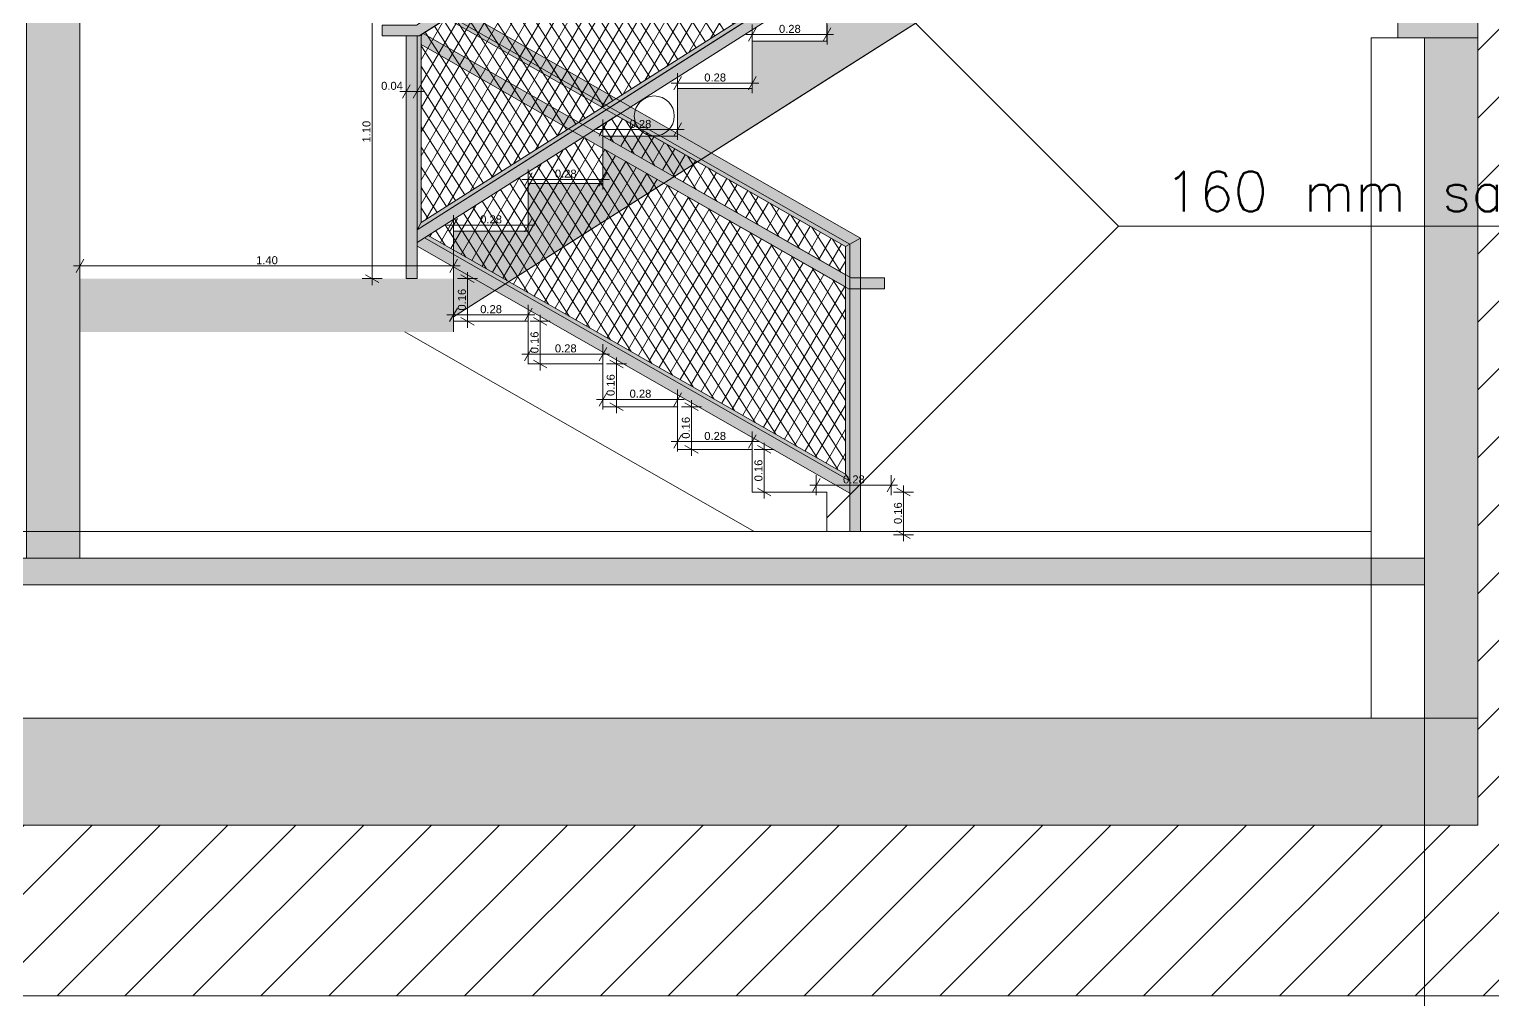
# Model space of a CAD drawing. Header units: millimetres. Extents: x 475616349 to 476941521, y 4620115302 to 4621446928.
# Drawn here: x 476694278 to 476699763, y 4620565566 to 4620569203 of the extents above; entities that cross this region are included whole.
import ezdxf

# ---------------------------------------------------------------- set-up
doc = ezdxf.new("R2010")
doc.units = ezdxf.units.MM
doc.header["$MEASUREMENT"] = 0
for name, color, linetype, lineweight in [('0_0 Architecture_Pen_No__7', 7, 'Continuous', 0), ('0_0 Architecture_Pen_No__8', 8, 'Continuous', 0), ('0_Pen_No__42_Pen_No__250_Pen_No__4', 7, 'Continuous', 0), ('2D Drafting - General_Pen_No__250_Pen_No__7', 7, 'Continuous', 0), ('2D Drafting - General_Pen_No__250_Pen_No__7_Pen_No__154', 154, 'Continuous', 0), ('2D Drafting - General_Pen_No__250_Pen_No__7_Pen_No__250', 7, 'Continuous', 0), ('2D Drafting - General_Pen_No__250_Pen_No__7_Pen_No__7', 7, 'Continuous', 0), ('Annotation - Text_Pen_No__7_Pen_No__7_Pen_No__5', 5, 'Continuous', 0), ('gegmebi_Pen_No__7_Pen_No__250', 7, 'Continuous', 0), ('gegmebi_Pen_No__7_Pen_No__7_Pen_No__5', 5, 'Continuous', 0), ('kar-panjara_Pen_No__7_Pen_No__250', 7, 'Continuous', 0), ('New_2D Drafting - General_Pen_No__1', 1, 'Continuous', 0), ('New_2D Drafting - General_Pen_No__250_Pen_No__250', 7, 'Continuous', 0), ('New_2D Drafting - General_Pen_No__4', 7, 'Continuous', 0), ('New_2D Drafting - General_Pen_No__7_Pen_No__250', 7, 'Continuous', 0), ('New_2D Drafting - General_Pen_No__7_Pen_No__7', 7, 'Continuous', 0), ('New_Doors_Pen_No__7_Pen_No__7_Pen_No__250', 7, 'Continuous', 0), ('New_reg_nak_Pen_No__250', 7, 'Continuous', 0), ('reg_nak_Pen_No__250', 7, 'Continuous', 0), ('zoma_Pen_No__142', 142, 'Continuous', 0), ('zoma_Pen_No__5_Pen_No__5_Pen_No__142', 142, 'Continuous', 0)]:
    doc.layers.add(name, color=color, linetype=linetype, lineweight=lineweight)
doc.layers.add('zoma', color=7, linetype='Continuous')
doc.styles.add('GENERATED_STYLE_2', font='arial.ttf')
doc.dimstyles.new('GENERATED_STYLE__1', dxfattribs={"dimtxt": 200, "dimasz": 64.421331, "dimexe": 0.18, "dimexo": 3, "dimgap": 0.09, "dimtad": 1, "dimtih": 1, "dimtoh": 1, "dimlfac": 0.001, "dimzin": 0, "dimdsep": 46, "dimtxsty": 'GENERATED_STYLE_2', "dimblk": 'ARROWHEAD_2', "dimblk1": 'ARROWHEAD_2', "dimblk2": 'ARROWHEAD_2', "dimcen": 0.09, "dimclrd": 142, "dimclre": 142, "dimclrt": 142, "dimadec": 0, "dimazin": 0, "dimtfac": 1, "dimtdec": 4, "dimtmove": 0, "dimatfit": 3, "dimfxl": 1, "dimtolj": 1, "dimtzin": 0, "dimarcsym": 0})
doc.dimstyles.new('GENERATED_STYLE__6', dxfattribs={"dimtxt": 30.000001, "dimasz": 38, "dimexe": 0.18, "dimexo": 3, "dimgap": 0.09, "dimtad": 1, "dimlfac": 0.001, "dimzin": 0, "dimdsep": 46, "dimtxsty": 'GENERATED_STYLE_2', "dimblk": 'ARROWHEAD_2', "dimblk1": 'ARROWHEAD_2', "dimblk2": 'ARROWHEAD_2', "dimcen": 0.09, "dimclrd": 142, "dimclre": 142, "dimclrt": 142, "dimadec": 0, "dimazin": 0, "dimtfac": 1, "dimtdec": 4, "dimtmove": 0, "dimatfit": 3, "dimfxl": 1, "dimtolj": 1, "dimtzin": 0, "dimarcsym": 0})
doc.dimstyles.new('GENERATED_STYLE__7', dxfattribs={"dimtxt": 30.000001, "dimasz": 38, "dimexe": 0.18, "dimexo": 3, "dimgap": 0.09, "dimtad": 1, "dimtih": 1, "dimtoh": 1, "dimlfac": 0.001, "dimzin": 0, "dimdsep": 46, "dimtxsty": 'GENERATED_STYLE_2', "dimblk": 'ARROWHEAD_2', "dimblk1": 'ARROWHEAD_2', "dimblk2": 'ARROWHEAD_2', "dimcen": 0.09, "dimclrd": 142, "dimclre": 142, "dimclrt": 142, "dimadec": 0, "dimazin": 0, "dimtfac": 1, "dimtdec": 4, "dimtmove": 0, "dimatfit": 3, "dimfxl": 1, "dimtolj": 1, "dimtzin": 0, "dimarcsym": 0})
pattern_1 = [(60, (476577134.07, 4620325125.74), (-38.971143, 22.5), []), (122.833095, (476577134.07, 4620325125.74), (36.8060797, 18.75), [])]

# ---------------------------------------------------------------- blocks, each defined once
blk = doc.blocks.new('*D276', base_point=(476577134.1, 4620325125.7))
at = {"layer": 'zoma_Pen_No__142', "color": 142, "linetype": 'Continuous', "lineweight": 0, "transparency": 16777216}
for p, q in [((476697580.3, 4620567454), (476697530.3, 4620567482.9)), ((476697555.3, 4620567468.4), (476697555.3, 4620567492.9)), ((476697592.8, 4620567468.4), (476697517.8, 4620567468.4)), ((476697555.3, 4620567308.4), (476697555.3, 4620567468.4)), ((476697530.3, 4620567322.9), (476697580.3, 4620567294)), ((476697592.8, 4620567308.4), (476697517.8, 4620567308.4)), ((476697555.3, 4620567284), (476697555.3, 4620567308.4))]:
    blk.add_line(p, q, dxfattribs=at)
at = {"layer": 'zoma_Pen_No__142', "color": 142, "lineweight": 0, "transparency": 16777216, "insert": (476697549.3, 4620567348.5), "char_height": 30, "attachment_point": 7, "rotation": 90, "style": 'GENERATED_STYLE_2'}
blk.add_mtext('\\A1;{\\pql;\\fArial CYR|b0|i0|c204|p34;0.16}', dxfattribs=at)
blk = doc.blocks.new('ARROWHEAD_2')
at = {"color": 0, "linetype": 'Continuous', "lineweight": 0}
for p, q in [((0, 0), (-1, 0)), ((-0.378, -0.655), (0.378, 0.655))]:
    blk.add_line(p, q, dxfattribs=at)
blk = doc.blocks.new('*D277', base_point=(476577134.1, 4620325125.7))
at = {"layer": 'zoma_Pen_No__142', "color": 142, "linetype": 'Continuous', "lineweight": 0, "transparency": 16777216}
for p, q in [((476697057.4, 4620567614), (476697007.4, 4620567642.9)), ((476697032.4, 4620567628.4), (476697032.4, 4620567652.9)), ((476697069.9, 4620567628.4), (476696994.9, 4620567628.4)), ((476697032.4, 4620567468.4), (476697032.4, 4620567628.4)), ((476697007.4, 4620567482.9), (476697057.4, 4620567454)), ((476697069.9, 4620567468.4), (476696994.9, 4620567468.4)), ((476697032.4, 4620567444), (476697032.4, 4620567468.4))]:
    blk.add_line(p, q, dxfattribs=at)
at = {"layer": 'zoma_Pen_No__142', "color": 142, "lineweight": 0, "transparency": 16777216, "insert": (476697026.4, 4620567508.5), "char_height": 30, "attachment_point": 7, "rotation": 90, "style": 'GENERATED_STYLE_2'}
blk.add_mtext('\\A1;{\\pql;\\fArial CYR|b0|i0|c204|p34;0.16}', dxfattribs=at)
blk = doc.blocks.new('*D278', base_point=(476577134.1, 4620325125.7))
at = {"layer": 'zoma_Pen_No__142', "color": 142, "linetype": 'Continuous', "lineweight": 0, "transparency": 16777216}
for p, q in [((476696785.1, 4620567774), (476696735.1, 4620567802.9)), ((476696760.1, 4620567788.4), (476696760.1, 4620567812.9)), ((476696797.6, 4620567788.4), (476696722.6, 4620567788.4)), ((476696760.1, 4620567628.4), (476696760.1, 4620567788.4)), ((476696735.1, 4620567642.9), (476696785.1, 4620567614)), ((476696797.6, 4620567628.4), (476696722.6, 4620567628.4)), ((476696760.1, 4620567604), (476696760.1, 4620567628.4))]:
    blk.add_line(p, q, dxfattribs=at)
at = {"layer": 'zoma_Pen_No__142', "color": 142, "lineweight": 0, "transparency": 16777216, "insert": (476696754.1, 4620567668.5), "char_height": 30, "attachment_point": 7, "rotation": 90, "style": 'GENERATED_STYLE_2'}
blk.add_mtext('\\A1;{\\pql;\\fArial CYR|b0|i0|c204|p34;0.16}', dxfattribs=at)
blk = doc.blocks.new('*D279', base_point=(476577134.1, 4620325125.7))
at = {"layer": 'zoma_Pen_No__142', "color": 142, "linetype": 'Continuous', "lineweight": 0, "transparency": 16777216}
for p, q in [((476696478.5, 4620567948.4), (476696478.5, 4620567972.9)), ((476696516, 4620567948.4), (476696441, 4620567948.4)), ((476696503.5, 4620567934), (476696453.5, 4620567962.9)), ((476696478.5, 4620567788.4), (476696478.5, 4620567948.4)), ((476696453.5, 4620567802.9), (476696503.5, 4620567774)), ((476696516, 4620567788.4), (476696441, 4620567788.4)), ((476696478.5, 4620567764), (476696478.5, 4620567788.4))]:
    blk.add_line(p, q, dxfattribs=at)
at = {"layer": 'zoma_Pen_No__142', "color": 142, "lineweight": 0, "transparency": 16777216, "insert": (476696472.5, 4620567828.5), "char_height": 30, "attachment_point": 7, "rotation": 90, "style": 'GENERATED_STYLE_2'}
blk.add_mtext('\\A1;{\\pql;\\fArial CYR|b0|i0|c204|p34;0.16}', dxfattribs=at)
blk = doc.blocks.new('*D280', base_point=(476577134.1, 4620325125.7))
at = {"layer": 'zoma_Pen_No__142', "color": 142, "linetype": 'Continuous', "lineweight": 0, "transparency": 16777216}
for p, q in [((476696193, 4620568108.4), (476696193, 4620568132.9)), ((476696230.5, 4620568108.4), (476696155.5, 4620568108.4)), ((476696218, 4620568094), (476696168, 4620568122.9)), ((476696193, 4620567948.4), (476696193, 4620568108.4)), ((476696230.5, 4620567948.4), (476696155.5, 4620567948.4)), ((476696168, 4620567962.9), (476696218, 4620567934)), ((476696193, 4620567924), (476696193, 4620567948.4))]:
    blk.add_line(p, q, dxfattribs=at)
at = {"layer": 'zoma_Pen_No__142', "color": 142, "lineweight": 0, "transparency": 16777216, "insert": (476696187, 4620567988.5), "char_height": 30, "attachment_point": 7, "rotation": 90, "style": 'GENERATED_STYLE_2'}
blk.add_mtext('\\A1;{\\pql;\\fArial CYR|b0|i0|c204|p34;0.16}', dxfattribs=at)
blk = doc.blocks.new('*D281', base_point=(476577134.1, 4620325125.7))
at = {"layer": 'zoma_Pen_No__142', "color": 142, "linetype": 'Continuous', "lineweight": 0, "transparency": 16777216}
for p, q in [((476695958.2, 4620568268.4), (476695883.2, 4620568268.4)), ((476695945.7, 4620568254), (476695895.7, 4620568282.9)), ((476695920.7, 4620568268.4), (476695920.7, 4620568292.9)), ((476695920.7, 4620568108.4), (476695920.7, 4620568268.4)), ((476695958.2, 4620568108.4), (476695883.2, 4620568108.4)), ((476695895.7, 4620568122.9), (476695945.7, 4620568094)), ((476695920.7, 4620568084), (476695920.7, 4620568108.4))]:
    blk.add_line(p, q, dxfattribs=at)
at = {"layer": 'zoma_Pen_No__142', "color": 142, "lineweight": 0, "transparency": 16777216, "insert": (476695914.7, 4620568148.5), "char_height": 30, "attachment_point": 7, "rotation": 90, "style": 'GENERATED_STYLE_2'}
blk.add_mtext('\\A1;{\\pql;\\fArial CYR|b0|i0|c204|p34;0.16}', dxfattribs=at)
blk = doc.blocks.new('*D282', base_point=(476577134.1, 4620325125.7))
at = {"layer": 'zoma_Pen_No__142', "color": 142, "linetype": 'Continuous', "lineweight": 0, "transparency": 16777216}
for p, q in [((476696148, 4620567948), (476696148, 4620568023)), ((476696428, 4620567948), (476696428, 4620568023)), ((476696123.5, 4620567985.5), (476696148, 4620567985.5)), ((476696162.4, 4620568010.5), (476696133.5, 4620567960.5)), ((476696148, 4620567985.5), (476696428, 4620567985.5)), ((476696413.5, 4620567960.5), (476696442.4, 4620568010.5)), ((476696428, 4620567985.5), (476696452.4, 4620567985.5))]:
    blk.add_line(p, q, dxfattribs=at)
at = {"layer": 'zoma_Pen_No__142', "color": 142, "lineweight": 0, "transparency": 16777216, "insert": (476696248, 4620567991.5), "char_height": 30, "attachment_point": 7, "style": 'GENERATED_STYLE_2'}
blk.add_mtext('\\A1;{\\pql;\\fArial CYR|b0|i0|c204|p34;0.28}', dxfattribs=at)
blk = doc.blocks.new('*D283', base_point=(476577134.1, 4620325125.7))
at = {"layer": 'zoma_Pen_No__142', "color": 142, "linetype": 'Continuous', "lineweight": 0, "transparency": 16777216}
for p, q in [((476695843.5, 4620568132.4), (476695868, 4620568132.4)), ((476695882.4, 4620568157.4), (476695853.5, 4620568107.4)), ((476695868, 4620568094.9), (476695868, 4620568169.9)), ((476695868, 4620568132.4), (476696148, 4620568132.4)), ((476696133.5, 4620568107.4), (476696162.4, 4620568157.4)), ((476696148, 4620568094.9), (476696148, 4620568169.9)), ((476696148, 4620568132.4), (476696172.4, 4620568132.4))]:
    blk.add_line(p, q, dxfattribs=at)
at = {"layer": 'zoma_Pen_No__142', "color": 142, "lineweight": 0, "transparency": 16777216, "insert": (476695968, 4620568138.4), "char_height": 30, "attachment_point": 7, "style": 'GENERATED_STYLE_2'}
blk.add_mtext('\\A1;{\\pql;\\fArial CYR|b0|i0|c204|p34;0.28}', dxfattribs=at)
blk = doc.blocks.new('*D284', base_point=(476577134.1, 4620325125.7))
at = {"layer": 'zoma_Pen_No__142', "color": 142, "linetype": 'Continuous', "lineweight": 0, "transparency": 16777216}
for p, q in [((476696403.5, 4620567815.7), (476696428, 4620567815.7)), ((476696442.4, 4620567840.7), (476696413.5, 4620567790.7)), ((476696428, 4620567778.2), (476696428, 4620567853.2)), ((476696428, 4620567815.7), (476696708, 4620567815.7)), ((476696693.5, 4620567790.7), (476696722.4, 4620567840.7)), ((476696708, 4620567778.2), (476696708, 4620567853.2)), ((476696708, 4620567815.7), (476696732.4, 4620567815.7))]:
    blk.add_line(p, q, dxfattribs=at)
at = {"layer": 'zoma_Pen_No__142', "color": 142, "lineweight": 0, "transparency": 16777216, "insert": (476696528, 4620567821.7), "char_height": 30, "attachment_point": 7, "style": 'GENERATED_STYLE_2'}
blk.add_mtext('\\A1;{\\pql;\\fArial CYR|b0|i0|c204|p34;0.28}', dxfattribs=at)
blk = doc.blocks.new('*D285', base_point=(476577134.1, 4620325125.7))
at = {"layer": 'zoma_Pen_No__142', "color": 142, "linetype": 'Continuous', "lineweight": 0, "transparency": 16777216}
for p, q in [((476696708, 4620567619.8), (476696708, 4620567694.8)), ((476696988, 4620567619.8), (476696988, 4620567694.8)), ((476696683.5, 4620567657.3), (476696708, 4620567657.3)), ((476696722.4, 4620567682.3), (476696693.5, 4620567632.3)), ((476696708, 4620567657.3), (476696988, 4620567657.3)), ((476696973.5, 4620567632.3), (476697002.4, 4620567682.3)), ((476696988, 4620567657.3), (476697012.4, 4620567657.3))]:
    blk.add_line(p, q, dxfattribs=at)
at = {"layer": 'zoma_Pen_No__142', "color": 142, "lineweight": 0, "transparency": 16777216, "insert": (476696808, 4620567663.3), "char_height": 30, "attachment_point": 7, "style": 'GENERATED_STYLE_2'}
blk.add_mtext('\\A1;{\\pql;\\fArial CYR|b0|i0|c204|p34;0.28}', dxfattribs=at)
blk = doc.blocks.new('*D286', base_point=(476577134.1, 4620325125.7))
at = {"layer": 'zoma_Pen_No__142', "color": 142, "linetype": 'Continuous', "lineweight": 0, "transparency": 16777216}
for p, q in [((476697228, 4620567456.8), (476697228, 4620567531.8)), ((476697508, 4620567456.8), (476697508, 4620567531.8)), ((476697203.5, 4620567494.3), (476697228, 4620567494.3)), ((476697242.4, 4620567519.3), (476697213.5, 4620567469.3)), ((476697228, 4620567494.3), (476697508, 4620567494.3)), ((476697493.5, 4620567469.3), (476697522.4, 4620567519.3)), ((476697508, 4620567494.3), (476697532.4, 4620567494.3))]:
    blk.add_line(p, q, dxfattribs=at)
at = {"layer": 'zoma_Pen_No__142', "color": 142, "lineweight": 0, "transparency": 16777216, "insert": (476697328.1, 4620567500.3), "char_height": 30, "attachment_point": 7, "style": 'GENERATED_STYLE_2'}
blk.add_mtext('\\A1;{\\pql;\\fArial CYR|b0|i0|c204|p34;0.28}', dxfattribs=at)
blk = doc.blocks.new('*D287', base_point=(476577134.1, 4620325125.7))
at = {"layer": 'zoma_Pen_No__142', "color": 142, "linetype": 'Continuous', "lineweight": 0, "transparency": 16777216}
for p, q in [((476695843.5, 4620568469.2), (476695868, 4620568469.2)), ((476695882.4, 4620568494.2), (476695853.5, 4620568444.2)), ((476695868, 4620568431.7), (476695868, 4620568506.7)), ((476695868, 4620568469.2), (476696148, 4620568469.2)), ((476696133.5, 4620568444.2), (476696162.4, 4620568494.2)), ((476696148, 4620568431.7), (476696148, 4620568506.7)), ((476696148, 4620568469.2), (476696172.4, 4620568469.2))]:
    blk.add_line(p, q, dxfattribs=at)
at = {"layer": 'zoma_Pen_No__142', "color": 142, "lineweight": 0, "transparency": 16777216, "insert": (476695968, 4620568475.2), "char_height": 30, "attachment_point": 7, "style": 'GENERATED_STYLE_2'}
blk.add_mtext('\\A1;{\\pql;\\fArial CYR|b0|i0|c204|p34;0.28}', dxfattribs=at)
blk = doc.blocks.new('*D288', base_point=(476577134.1, 4620325125.7))
at = {"layer": 'zoma_Pen_No__142', "color": 142, "linetype": 'Continuous', "lineweight": 0, "transparency": 16777216}
for p, q in [((476696123.5, 4620568640.5), (476696148, 4620568640.5)), ((476696162.4, 4620568665.5), (476696133.5, 4620568615.5)), ((476696148, 4620568603), (476696148, 4620568678)), ((476696148, 4620568640.5), (476696428, 4620568640.5)), ((476696413.5, 4620568615.5), (476696442.4, 4620568665.5)), ((476696428, 4620568603), (476696428, 4620568678)), ((476696428, 4620568640.5), (476696452.4, 4620568640.5))]:
    blk.add_line(p, q, dxfattribs=at)
at = {"layer": 'zoma_Pen_No__142', "color": 142, "lineweight": 0, "transparency": 16777216, "insert": (476696248, 4620568646.5), "char_height": 30, "attachment_point": 7, "style": 'GENERATED_STYLE_2'}
blk.add_mtext('\\A1;{\\pql;\\fArial CYR|b0|i0|c204|p34;0.28}', dxfattribs=at)
blk = doc.blocks.new('*D289', base_point=(476577134.1, 4620325125.7))
at = {"layer": 'zoma_Pen_No__142', "color": 142, "linetype": 'Continuous', "lineweight": 0, "transparency": 16777216}
for p, q in [((476696442.4, 4620568851.7), (476696413.5, 4620568801.7)), ((476696428, 4620568789.2), (476696428, 4620568864.2)), ((476696693.5, 4620568801.7), (476696722.4, 4620568851.7)), ((476696708, 4620568789.2), (476696708, 4620568864.2)), ((476696403.5, 4620568826.7), (476696428, 4620568826.7)), ((476696428, 4620568826.7), (476696708, 4620568826.7)), ((476696708, 4620568826.7), (476696732.4, 4620568826.7))]:
    blk.add_line(p, q, dxfattribs=at)
at = {"layer": 'zoma_Pen_No__142', "color": 142, "lineweight": 0, "transparency": 16777216, "insert": (476696528, 4620568832.7), "char_height": 30, "attachment_point": 7, "style": 'GENERATED_STYLE_2'}
blk.add_mtext('\\A1;{\\pql;\\fArial CYR|b0|i0|c204|p34;0.28}', dxfattribs=at)
blk = doc.blocks.new('*D290', base_point=(476577134.1, 4620325125.7))
at = {"layer": 'zoma_Pen_No__142', "color": 142, "linetype": 'Continuous', "lineweight": 0, "transparency": 16777216}
for p, q in [((476696722.4, 4620569025.8), (476696693.5, 4620568975.8)), ((476696708, 4620568963.3), (476696708, 4620569038.3)), ((476696973.5, 4620568975.8), (476697002.4, 4620569025.8)), ((476696988, 4620568963.3), (476696988, 4620569038.3)), ((476696683.5, 4620569000.8), (476696708, 4620569000.8)), ((476696708, 4620569000.8), (476696988, 4620569000.8)), ((476696988, 4620569000.8), (476697012.4, 4620569000.8))]:
    blk.add_line(p, q, dxfattribs=at)
at = {"layer": 'zoma_Pen_No__142', "color": 142, "lineweight": 0, "transparency": 16777216, "insert": (476696808, 4620569006.8), "char_height": 30, "attachment_point": 7, "style": 'GENERATED_STYLE_2'}
blk.add_mtext('\\A1;{\\pql;\\fArial CYR|b0|i0|c204|p34;0.28}', dxfattribs=at)
blk = doc.blocks.new('*D291', base_point=(476577134.1, 4620325125.7))
at = {"layer": 'zoma_Pen_No__142', "color": 142, "linetype": 'Continuous', "lineweight": 0, "transparency": 16777216}
for p, q in [((476696963.5, 4620569183.1), (476696988, 4620569183.1)), ((476697002.4, 4620569208.1), (476696973.5, 4620569158.1)), ((476696988, 4620569145.6), (476696988, 4620569220.6)), ((476696988, 4620569183.1), (476697268, 4620569183.1)), ((476697253.5, 4620569158.1), (476697282.4, 4620569208.1)), ((476697268, 4620569145.6), (476697268, 4620569220.6)), ((476697268, 4620569183.1), (476697292.4, 4620569183.1))]:
    blk.add_line(p, q, dxfattribs=at)
at = {"layer": 'zoma_Pen_No__142', "color": 142, "lineweight": 0, "transparency": 16777216, "insert": (476697088, 4620569189.1), "char_height": 30, "attachment_point": 7, "style": 'GENERATED_STYLE_2'}
blk.add_mtext('\\A1;{\\pql;\\fArial CYR|b0|i0|c204|p34;0.28}', dxfattribs=at)
blk = doc.blocks.new('*D304', base_point=(476577134.1, 4620325125.7))
at = {"layer": 'zoma_Pen_No__142', "color": 142, "linetype": 'Continuous', "lineweight": 0, "transparency": 16777216}
for p, q in [((476694467.8, 4620568278.4), (476694467.8, 4620568353.4)), ((476695868, 4620568278.4), (476695868, 4620568353.4)), ((476694443.3, 4620568315.9), (476694467.8, 4620568315.9)), ((476694482.2, 4620568340.9), (476694453.4, 4620568290.9)), ((476694467.8, 4620568315.9), (476695868, 4620568315.9)), ((476695853.6, 4620568290.9), (476695882.4, 4620568340.9)), ((476695868, 4620568315.9), (476695892.5, 4620568315.9))]:
    blk.add_line(p, q, dxfattribs=at)
at = {"layer": 'zoma_Pen_No__142', "color": 142, "lineweight": 0, "transparency": 16777216, "insert": (476695128, 4620568321.9), "char_height": 30, "attachment_point": 7, "style": 'GENERATED_STYLE_2'}
blk.add_mtext('\\A1;{\\pql;\\fArial CYR|b0|i0|c204|p34;1.40}', dxfattribs=at)
blk = doc.blocks.new('*D306', base_point=(476577134.1, 4620325125.7))
at = {"layer": 'zoma_Pen_No__142', "color": 142, "linetype": 'Continuous', "lineweight": 0, "transparency": 16777216}
for p, q in [((476695666.4, 4620568969.6), (476695690.8, 4620568969.6)), ((476695705.3, 4620568994.6), (476695676.4, 4620568944.6)), ((476695690.8, 4620568932.1), (476695690.8, 4620569007.1)), ((476695690.8, 4620568969.6), (476695731.3, 4620568969.6)), ((476695716.9, 4620568944.6), (476695745.8, 4620568994.6)), ((476695731.3, 4620568932.1), (476695731.3, 4620569007.1)), ((476695731.3, 4620568969.6), (476695755.8, 4620568969.6))]:
    blk.add_line(p, q, dxfattribs=at)
at = {"layer": 'zoma_Pen_No__142', "color": 142, "lineweight": 0, "transparency": 16777216, "insert": (476695596.6, 4620568975.6), "char_height": 30, "attachment_point": 7, "style": 'GENERATED_STYLE_2'}
blk.add_mtext('\\A1;{\\pql;\\fArial CYR|b0|i0|c204|p34;0.04}', dxfattribs=at)
blk = doc.blocks.new('*D307', base_point=(476577134.1, 4620325125.7))
at = {"layer": 'zoma_Pen_No__142', "color": 142, "linetype": 'Continuous', "lineweight": 0, "transparency": 16777216}
for p, q in [((476695600.6, 4620569368.4), (476695525.6, 4620569368.4)), ((476695588.1, 4620569354), (476695538.1, 4620569382.9)), ((476695563.1, 4620569368.4), (476695563.1, 4620569392.9)), ((476695563.1, 4620568268.4), (476695563.1, 4620569368.4)), ((476695600.6, 4620568268.4), (476695525.6, 4620568268.4)), ((476695538.1, 4620568282.9), (476695588.1, 4620568254)), ((476695563.1, 4620568244), (476695563.1, 4620568268.4))]:
    blk.add_line(p, q, dxfattribs=at)
at = {"layer": 'zoma_Pen_No__142', "color": 142, "lineweight": 0, "transparency": 16777216, "insert": (476695557.1, 4620568778.5), "char_height": 30, "attachment_point": 7, "rotation": 90, "style": 'GENERATED_STYLE_2'}
blk.add_mtext('\\A1;{\\pql;\\fArial CYR|b0|i0|c204|p34;1.10}', dxfattribs=at)
blk = doc.blocks.new('*D311', base_point=(476577134.1, 4620325125.7))
at = {"layer": 'zoma_Pen_No__142', "color": 142, "linetype": 'Continuous', "lineweight": 0, "transparency": 16777216}
for p, q in [((476697580.3, 4620567454), (476697530.3, 4620567482.9)), ((476697555.3, 4620567468.4), (476697555.3, 4620567492.9)), ((476697592.8, 4620567468.4), (476697517.8, 4620567468.4)), ((476697555.3, 4620567308.4), (476697555.3, 4620567468.4)), ((476697530.3, 4620567322.9), (476697580.3, 4620567294)), ((476697592.8, 4620567308.4), (476697517.8, 4620567308.4)), ((476697555.3, 4620567284), (476697555.3, 4620567308.4))]:
    blk.add_line(p, q, dxfattribs=at)
at = {"layer": 'zoma_Pen_No__142', "color": 142, "lineweight": 0, "transparency": 16777216, "insert": (476697549.3, 4620567348.5), "char_height": 30, "attachment_point": 7, "rotation": 90, "style": 'GENERATED_STYLE_2'}
blk.add_mtext('\\A1;{\\pql;\\fArial CYR|b0|i0|c204|p34;0.16}', dxfattribs=at)
blk = doc.blocks.new('*D312', base_point=(476577134.1, 4620325125.7))
at = {"layer": 'zoma_Pen_No__142', "color": 142, "linetype": 'Continuous', "lineweight": 0, "transparency": 16777216}
for p, q in [((476697057.4, 4620567614), (476697007.4, 4620567642.9)), ((476697032.4, 4620567628.4), (476697032.4, 4620567652.9)), ((476697069.9, 4620567628.4), (476696994.9, 4620567628.4)), ((476697032.4, 4620567468.4), (476697032.4, 4620567628.4)), ((476697007.4, 4620567482.9), (476697057.4, 4620567454)), ((476697069.9, 4620567468.4), (476696994.9, 4620567468.4)), ((476697032.4, 4620567444), (476697032.4, 4620567468.4))]:
    blk.add_line(p, q, dxfattribs=at)
at = {"layer": 'zoma_Pen_No__142', "color": 142, "lineweight": 0, "transparency": 16777216, "insert": (476697026.4, 4620567508.5), "char_height": 30, "attachment_point": 7, "rotation": 90, "style": 'GENERATED_STYLE_2'}
blk.add_mtext('\\A1;{\\pql;\\fArial CYR|b0|i0|c204|p34;0.16}', dxfattribs=at)
blk = doc.blocks.new('*D313', base_point=(476577134.1, 4620325125.7))
at = {"layer": 'zoma_Pen_No__142', "color": 142, "linetype": 'Continuous', "lineweight": 0, "transparency": 16777216}
for p, q in [((476696785.1, 4620567774), (476696735.1, 4620567802.9)), ((476696760.1, 4620567788.4), (476696760.1, 4620567812.9)), ((476696797.6, 4620567788.4), (476696722.6, 4620567788.4)), ((476696760.1, 4620567628.4), (476696760.1, 4620567788.4)), ((476696735.1, 4620567642.9), (476696785.1, 4620567614)), ((476696797.6, 4620567628.4), (476696722.6, 4620567628.4)), ((476696760.1, 4620567604), (476696760.1, 4620567628.4))]:
    blk.add_line(p, q, dxfattribs=at)
at = {"layer": 'zoma_Pen_No__142', "color": 142, "lineweight": 0, "transparency": 16777216, "insert": (476696754.1, 4620567668.5), "char_height": 30, "attachment_point": 7, "rotation": 90, "style": 'GENERATED_STYLE_2'}
blk.add_mtext('\\A1;{\\pql;\\fArial CYR|b0|i0|c204|p34;0.16}', dxfattribs=at)
blk = doc.blocks.new('*D314', base_point=(476577134.1, 4620325125.7))
at = {"layer": 'zoma_Pen_No__142', "color": 142, "linetype": 'Continuous', "lineweight": 0, "transparency": 16777216}
for p, q in [((476696478.5, 4620567948.4), (476696478.5, 4620567972.9)), ((476696516, 4620567948.4), (476696441, 4620567948.4)), ((476696503.5, 4620567934), (476696453.5, 4620567962.9)), ((476696478.5, 4620567788.4), (476696478.5, 4620567948.4)), ((476696453.5, 4620567802.9), (476696503.5, 4620567774)), ((476696516, 4620567788.4), (476696441, 4620567788.4)), ((476696478.5, 4620567764), (476696478.5, 4620567788.4))]:
    blk.add_line(p, q, dxfattribs=at)
at = {"layer": 'zoma_Pen_No__142', "color": 142, "lineweight": 0, "transparency": 16777216, "insert": (476696472.5, 4620567828.5), "char_height": 30, "attachment_point": 7, "rotation": 90, "style": 'GENERATED_STYLE_2'}
blk.add_mtext('\\A1;{\\pql;\\fArial CYR|b0|i0|c204|p34;0.16}', dxfattribs=at)
blk = doc.blocks.new('*D315', base_point=(476577134.1, 4620325125.7))
at = {"layer": 'zoma_Pen_No__142', "color": 142, "linetype": 'Continuous', "lineweight": 0, "transparency": 16777216}
for p, q in [((476696193, 4620568108.4), (476696193, 4620568132.9)), ((476696230.5, 4620568108.4), (476696155.5, 4620568108.4)), ((476696218, 4620568094), (476696168, 4620568122.9)), ((476696193, 4620567948.4), (476696193, 4620568108.4)), ((476696230.5, 4620567948.4), (476696155.5, 4620567948.4)), ((476696168, 4620567962.9), (476696218, 4620567934)), ((476696193, 4620567924), (476696193, 4620567948.4))]:
    blk.add_line(p, q, dxfattribs=at)
at = {"layer": 'zoma_Pen_No__142', "color": 142, "lineweight": 0, "transparency": 16777216, "insert": (476696187, 4620567988.5), "char_height": 30, "attachment_point": 7, "rotation": 90, "style": 'GENERATED_STYLE_2'}
blk.add_mtext('\\A1;{\\pql;\\fArial CYR|b0|i0|c204|p34;0.16}', dxfattribs=at)
blk = doc.blocks.new('*D316', base_point=(476577134.1, 4620325125.7))
at = {"layer": 'zoma_Pen_No__142', "color": 142, "linetype": 'Continuous', "lineweight": 0, "transparency": 16777216}
for p, q in [((476695958.2, 4620568268.4), (476695883.2, 4620568268.4)), ((476695945.7, 4620568254), (476695895.7, 4620568282.9)), ((476695920.7, 4620568268.4), (476695920.7, 4620568292.9)), ((476695920.7, 4620568108.4), (476695920.7, 4620568268.4)), ((476695958.2, 4620568108.4), (476695883.2, 4620568108.4)), ((476695895.7, 4620568122.9), (476695945.7, 4620568094)), ((476695920.7, 4620568084), (476695920.7, 4620568108.4))]:
    blk.add_line(p, q, dxfattribs=at)
at = {"layer": 'zoma_Pen_No__142', "color": 142, "lineweight": 0, "transparency": 16777216, "insert": (476695914.7, 4620568148.5), "char_height": 30, "attachment_point": 7, "rotation": 90, "style": 'GENERATED_STYLE_2'}
blk.add_mtext('\\A1;{\\pql;\\fArial CYR|b0|i0|c204|p34;0.16}', dxfattribs=at)
blk = doc.blocks.new('*D317', base_point=(476577134.1, 4620325125.7))
at = {"layer": 'zoma_Pen_No__142', "color": 142, "linetype": 'Continuous', "lineweight": 0, "transparency": 16777216}
for p, q in [((476695600.6, 4620569368.4), (476695525.6, 4620569368.4)), ((476695588.1, 4620569354), (476695538.1, 4620569382.9)), ((476695563.1, 4620569368.4), (476695563.1, 4620569392.9)), ((476695563.1, 4620568268.4), (476695563.1, 4620569368.4)), ((476695600.6, 4620568268.4), (476695525.6, 4620568268.4)), ((476695538.1, 4620568282.9), (476695588.1, 4620568254)), ((476695563.1, 4620568244), (476695563.1, 4620568268.4))]:
    blk.add_line(p, q, dxfattribs=at)
at = {"layer": 'zoma_Pen_No__142', "color": 142, "lineweight": 0, "transparency": 16777216, "insert": (476695557.1, 4620568778.5), "char_height": 30, "attachment_point": 7, "rotation": 90, "style": 'GENERATED_STYLE_2'}
blk.add_mtext('\\A1;{\\pql;\\fArial CYR|b0|i0|c204|p34;1.10}', dxfattribs=at)
blk = doc.blocks.new('*D401', base_point=(476577134.1, 4620325125.7))
at = {"layer": 'zoma_Pen_No__142', "color": 142, "linetype": 'Continuous', "lineweight": 0, "transparency": 16777216}
for p, q in [((476692807.6, 4620564247.6), (476692807.6, 4620564120.4)), ((476699307.1, 4620564247.6), (476699307.1, 4620564120.4)), ((476692783.1, 4620564141.6), (476692832, 4620564226.4)), ((476699307.1, 4620564184), (476692807.6, 4620564184)), ((476699282.6, 4620564141.6), (476699331.6, 4620564226.4))]:
    blk.add_line(p, q, dxfattribs=at)
at = {"layer": 'zoma_Pen_No__142', "color": 142, "lineweight": 0, "transparency": 16777216, "char_height": 200, "attachment_point": 7, "style": 'GENERATED_STYLE_2'}
for s, insert in [('\\A1;{\\pql;\\fArial CYR|b0|i0|c204|p34;0.40}', (476692832.1, 4620564224)), ('\\A1;{\\pql;\\fArial CYR|b0|i0|c204|p34;6.50}', (476695791.3, 4620564224))]:
    blk.add_mtext(s, dxfattribs=dict(at, insert=insert))
blk = doc.blocks.new('*D407', base_point=(476577134.1, 4620325125.7))
at = {"layer": 'zoma_Pen_No__142', "color": 142, "linetype": 'Continuous', "lineweight": 0, "transparency": 16777216}
for p, q in [((476682031.9, 4620563489.9), (476681983, 4620563405.1)), ((476682007.5, 4620563383.9), (476682007.5, 4620563511)), ((476699683.2, 4620563405.1), (476699732.1, 4620563489.9)), ((476699707.6, 4620563383.9), (476699707.6, 4620563511)), ((476681966, 4620563447.5), (476682007.5, 4620563447.5)), ((476682007.5, 4620563447.5), (476699707.6, 4620563447.5)), ((476699707.6, 4620563447.5), (476699749.1, 4620563447.5))]:
    blk.add_line(p, q, dxfattribs=at)
at = {"layer": 'zoma_Pen_No__142', "color": 142, "lineweight": 0, "transparency": 16777216, "insert": (476690515.6, 4620563487.5), "char_height": 200, "attachment_point": 7, "style": 'GENERATED_STYLE_2'}
blk.add_mtext('\\A1;{\\pql;\\fArial CYR|b0|i0|c204|p34;17.70}', dxfattribs=at)

msp = doc.modelspace()

# ---------------------------------------------------------------- hatches: boundary and pattern name
at = {"layer": '0_0 Architecture_Pen_No__8', "linetype": 'Continuous', "lineweight": 0, "true_color": 0x404040}
msp.add_hatch(color=250, dxfattribs=at).paths.add_polyline_path([(476699707.752, 4620566620.299), (476699707.752, 4620566220.299), (476682007.752, 4620566220.299), (476682007.752, 4620566620.299)])
at = {"layer": '2D Drafting - General_Pen_No__250_Pen_No__7', "linetype": 'Continuous', "lineweight": 0}
for points in [[(476698107.752, 4620569540.346), (476698107.752, 4620569770.439), (476699507.914, 4620569770.439), (476699507.914, 4620569870.469), (476699707.914, 4620569870.469), (476699707.914, 4620569770.439), (476699707.68, 4620569770.439), (476699707.68, 4620569590.432), (476699707.68, 4620569170.439), (476699407.68, 4620569170.439), (476699407.68, 4620569540.346)], [(476695867.973, 4620568268.441), (476694467.752, 4620568268.441), (476694467.754, 4620568068.485), (476695867.967, 4620568068.442)], [(476682007.748, 4620567220.299), (476699507.752, 4620567220.299), (476699507.752, 4620567120.299), (476682007.748, 4620567120.299)]]:
    msp.add_hatch(color=7, dxfattribs=at).paths.add_polyline_path(points)
at = {"layer": '2D Drafting - General_Pen_No__250_Pen_No__7_Pen_No__154', "linetype": 'Continuous', "lineweight": 0}
msp.add_hatch(color=154, dxfattribs=at).paths.add_polyline_path([(476699707.752, 4620566620.299), (476699507.752, 4620566620.299), (476699507.752, 4620569170.439), (476699707.752, 4620569170.439)])
at = {"layer": '2D Drafting - General_Pen_No__250_Pen_No__7_Pen_No__7', "linetype": 'Continuous', "lineweight": 0}
msp.add_hatch(color=7, dxfattribs=at).paths.add_polyline_path([(476694267.72, 4620582390.432), (476694267.72, 4620567220.299), (476694467.72, 4620567220.299), (476694467.72, 4620582390.432)])
at = {"layer": 'New_2D Drafting - General_Pen_No__1', "linetype": 'Continuous', "lineweight": 0}
for points in [[(476695600.841, 4620569218.441), (476695600.841, 4620569177.993), (476695739.78, 4620569177.993), (476698264.287, 4620570782.144), (476698342.444, 4620570782.144), (476698342.444, 4620570822.011), (476698252.444, 4620570822.011), (476695728.851, 4620569218.441)], [(476698211.958, 4620570027.179), (476695731.325, 4620568450.907), (476695731.325, 4620568403.515), (476698211.958, 4620569979.786)], [(476695765.469, 4620569350.712), (476695746.867, 4620569337.626), (476695747.946, 4620569314.655), (476697353.054, 4620568397.458), (476697393.54, 4620568420.393)], [(476697353.054, 4620568397.458), (476697337.554, 4620568389.092), (476695748.773, 4620569297.048), (476695747.946, 4620569314.655)], [(476696936.4, 4620569234.416), (476695746.284, 4620568478.185), (476695731.325, 4620568450.907), (476696951.401, 4620569226.181)], [(476695731.324, 4620568268.441), (476695731.328, 4620569177.993), (476695690.841, 4620569177.993), (476695690.841, 4620568268.441)], [(476695731.325, 4620568450.907), (476695746.284, 4620568478.185), (476695746.277, 4620569182.121), (476695739.78, 4620569177.993), (476695731.328, 4620569177.993)], [(476695746.277, 4620569182.121), (476695746.277, 4620569146.315), (476697348.628, 4620568230.694), (476697483.5, 4620568230.694), (476697483.5, 4620568270.764), (476697359.128, 4620568270.764), (476695754.782, 4620569187.526)], [(476695731.325, 4620568403.515), (476695731.325, 4620568390.514), (476697353.054, 4620567463.818), (476697353.054, 4620567509.888), (476695758.726, 4620568420.926)], [(476695758.726, 4620568420.926), (476695773.036, 4620568430.019), (476697337.572, 4620567536.013), (476697353.054, 4620567509.888)], [(476697353.054, 4620567320.424), (476697393.54, 4620567320.427), (476697393.54, 4620568420.393), (476697353.054, 4620568397.458), (476697353.054, 4620567525.034), (476697353.054, 4620567432.336)], [(476697337.554, 4620568389.092), (476697337.571, 4620567536.012), (476697353.054, 4620567509.888), (476697353.054, 4620568397.458)]]:
    msp.add_hatch(color=1, dxfattribs=at).paths.add_polyline_path(points)
h = msp.add_hatch(dxfattribs=at)
h.set_pattern_fill('BATT_INSULATION', color=1, style=0, pattern_type=2)
h.set_pattern_definition(pattern_1)
h.paths.add_polyline_path([(476696936.4, 4620569234.416), (476696936.386, 4620569938.354), (476695746.277, 4620569182.121), (476695746.284, 4620568478.185)])
h = msp.add_hatch(dxfattribs=at)
h.set_pattern_fill('BATT_INSULATION', color=1, style=0, pattern_type=2)
h.set_pattern_definition(pattern_1)
h.paths.add_polyline_path([(476697337.556, 4620568283.091), (476696392.067, 4620568823.366), (476696479.934, 4620568879.205), (476697337.554, 4620568389.092)])
h = msp.add_hatch(dxfattribs=at)
h.set_pattern_fill('BATT_INSULATION', color=1, style=0, pattern_type=2)
h.set_pattern_definition(pattern_1)
h.paths.add_polyline_path([(476696354.167, 4620568798.952), (476697337.557, 4620568237.02), (476697337.571, 4620567536.012), (476695773.341, 4620568429.846)])
at = {"layer": 'New_2D Drafting - General_Pen_No__250_Pen_No__250', "linetype": 'Continuous', "lineweight": 0}
msp.add_hatch(color=7, dxfattribs=at).paths.add_polyline_path([(476695867.752, 4620568446.441), (476695867.752, 4620568268.441), (476695867.973, 4620568268.441), (476695867.972, 4620568248.441), (476695867.967, 4620568124.813), (476697267.755, 4620569014.359), (476697513.362, 4620569170.439), (476698107.752, 4620569548.166), (476698174.262, 4620569590.432), (476698107.752, 4620569590.432), (476698107.681, 4620569590.432), (476698107.681, 4620569692.439), (476697827.681, 4620569692.439), (476697827.681, 4620569514.439), (476697547.681, 4620569514.439), (476697547.681, 4620569336.44), (476697484.898, 4620569336.44, -0.08199413), (476697460.464, 4620569336.44), (476697267.755, 4620569336.44), (476697267.755, 4620569170.439), (476697267.686, 4620569170.439), (476697267.681, 4620569158.439), (476696987.681, 4620569158.439), (476696987.681, 4620568980.44), (476696707.681, 4620568980.44), (476696707.681, 4620568802.44), (476696427.681, 4620568802.44), (476696427.681, 4620568624.441), (476696147.681, 4620568624.441), (476696147.681, 4620568446.441)])
at = {"layer": 'New_2D Drafting - General_Pen_No__7_Pen_No__7', "linetype": 'Continuous', "lineweight": 0}
h = msp.add_hatch(dxfattribs=at)
h.set_pattern_fill('MASONRY_BLOCK', style=0, pattern_type=2)
h.set_pattern_definition([(45, (476577134.07, 4620325125.74), (-127.27922, 127.27922), [])])
h.paths.add_polyline_path([(476676470.531, 4620566730.532), (476676470.531, 4620567470.439), (476682007.752, 4620567470.439), (476682007.752, 4620566220.299), (476699707.752, 4620566220.299), (476699707.752, 4620569490.432), (476699707.752, 4620569769.521), (476704562.13, 4620569769.521), (476704562.13, 4620569029.715), (476700418.769, 4620569029.715), (476700418.769, 4620565641.382), (476700418.769, 4620565579.86), (476681367.336, 4620565579.86), (476681367.336, 4620566730.532)])

# ---------------------------------------------------------------- linework, layer by layer
at = {"layer": '0_0 Architecture_Pen_No__7', "color": 7, "linetype": 'Continuous', "lineweight": 0, "flags": 128}
msp.add_lwpolyline([(476699707.752, 4620566620.299), (476699707.752, 4620566220.299), (476682007.752, 4620566220.299), (476682007.752, 4620566620.299)], close=True, dxfattribs=at)
at = {"layer": '0_Pen_No__42_Pen_No__250_Pen_No__4', "color": 7, "linetype": 'Continuous', "lineweight": 0}
msp.add_circle((476696620.633, 4620568878.01), 75, dxfattribs=at)
at = {"layer": '2D Drafting - General_Pen_No__250_Pen_No__7', "color": 7, "linetype": 'Continuous', "lineweight": 0, "flags": 128}
for points in [[(476698107.752, 4620569540.346), (476698107.752, 4620569770.439), (476699507.914, 4620569770.439), (476699507.914, 4620569870.469), (476699707.914, 4620569870.469), (476699707.914, 4620569770.439), (476699707.68, 4620569770.439), (476699707.68, 4620569590.432), (476699707.68, 4620569170.439), (476699407.68, 4620569170.439), (476699407.68, 4620569540.346)], [(476682007.748, 4620567220.299), (476699507.752, 4620567220.299), (476699507.752, 4620567120.299), (476682007.748, 4620567120.299)]]:
    msp.add_lwpolyline(points, close=True, dxfattribs=at)
at = {"layer": '2D Drafting - General_Pen_No__250_Pen_No__7_Pen_No__250', "color": 7, "linetype": 'Continuous', "lineweight": 0, "flags": 128}
msp.add_lwpolyline([(476694267.72, 4620582390.432), (476694267.72, 4620567220.299), (476694467.72, 4620567220.299), (476694467.72, 4620582390.432)], close=True, dxfattribs=at)
at = {"layer": '2D Drafting - General_Pen_No__250_Pen_No__7_Pen_No__7', "color": 7, "linetype": 'Continuous', "lineweight": 0, "flags": 128}
msp.add_lwpolyline([(476699707.752, 4620566620.299), (476699507.752, 4620566620.299), (476699507.752, 4620569170.439), (476699707.752, 4620569170.439)], close=True, dxfattribs=at)
at = {"layer": 'gegmebi_Pen_No__7_Pen_No__250', "color": 7, "linetype": 'Continuous', "lineweight": 0, "flags": 128}
msp.add_lwpolyline([(476699307.752, 4620567220.299), (476692808.102, 4620567220.299), (476692808.102, 4620567320.431), (476699307.752, 4620567320.431)], close=True, dxfattribs=at)
at = {"layer": 'gegmebi_Pen_No__7_Pen_No__7_Pen_No__5', "color": 5, "linetype": 'Continuous', "lineweight": 0, "flags": 128}
for points in [[(476697527.636, 4620569297.747), (476698360.484, 4620568464.899), (476697267.956, 4620567372.371)], [(476698360.484, 4620568464.899), (476700582.489, 4620568464.899)]]:
    msp.add_lwpolyline(points, dxfattribs=at)
at = {"layer": 'kar-panjara_Pen_No__7_Pen_No__250', "color": 7, "linetype": 'Continuous', "lineweight": 0, "flags": 128}
msp.add_lwpolyline([(476699307.752, 4620569170.439), (476699307.752, 4620566620.299), (476699707.752, 4620566620.299), (476699707.752, 4620569170.439)], close=True, dxfattribs=at)
at = {"layer": 'New_2D Drafting - General_Pen_No__250_Pen_No__250', "color": 7, "linetype": 'Continuous', "lineweight": 0, "flags": 128}
msp.add_lwpolyline([(476697267.755, 4620569336.44), (476697267.755, 4620569170.439), (476697267.686, 4620569170.439), (476697267.681, 4620569158.439), (476696987.681, 4620569158.439), (476696987.681, 4620568980.44), (476696707.681, 4620568980.44), (476696707.681, 4620568802.44), (476696427.681, 4620568802.44), (476696427.681, 4620568624.441), (476696147.681, 4620568624.441), (476696147.681, 4620568446.441), (476695867.752, 4620568446.441), (476695867.752, 4620568268.441), (476695867.973, 4620568268.441), (476695867.972, 4620568248.441), (476695867.967, 4620568124.813), (476697267.755, 4620569014.359), (476697513.362, 4620569170.439), (476698107.752, 4620569548.166)], dxfattribs=at)
at = {"layer": 'New_2D Drafting - General_Pen_No__4', "color": 7, "linetype": 'Continuous', "lineweight": 0, "flags": 128}
for points in [[(476695600.841, 4620569218.441), (476695600.841, 4620569177.993), (476695739.78, 4620569177.993), (476698264.287, 4620570782.144), (476698342.444, 4620570782.144), (476698342.444, 4620570822.011), (476698252.444, 4620570822.011), (476695728.851, 4620569218.441)], [(476698211.958, 4620570027.179), (476695731.325, 4620568450.907), (476695731.325, 4620568403.515), (476698211.958, 4620569979.786)], [(476696936.4, 4620569234.416), (476696936.386, 4620569938.354), (476695746.277, 4620569182.121), (476695746.284, 4620568478.185)], [(476695765.469, 4620569350.712), (476695746.867, 4620569337.626), (476695747.946, 4620569314.655), (476697353.054, 4620568397.458), (476697393.54, 4620568420.393)], [(476697353.054, 4620568397.458), (476697337.554, 4620568389.092), (476695748.773, 4620569297.048), (476695747.946, 4620569314.655)], [(476696936.4, 4620569234.416), (476695746.284, 4620568478.185), (476695731.325, 4620568450.907), (476696951.401, 4620569226.181)], [(476695731.324, 4620568268.441), (476695731.328, 4620569177.993), (476695690.841, 4620569177.993), (476695690.841, 4620568268.441)], [(476695731.325, 4620568450.907), (476695746.284, 4620568478.185), (476695746.277, 4620569182.121), (476695739.78, 4620569177.993), (476695731.328, 4620569177.993)], [(476695746.277, 4620569182.121), (476695746.277, 4620569146.315), (476697348.628, 4620568230.694), (476697483.5, 4620568230.694), (476697483.5, 4620568270.764), (476697359.128, 4620568270.764), (476695754.782, 4620569187.526)], [(476697337.556, 4620568283.091), (476696392.067, 4620568823.366), (476696479.934, 4620568879.205), (476697337.554, 4620568389.092)], [(476696354.167, 4620568798.952), (476697337.557, 4620568237.02), (476697337.571, 4620567536.012), (476695773.341, 4620568429.846)], [(476695731.325, 4620568403.515), (476695731.325, 4620568390.514), (476697353.054, 4620567463.818), (476697353.054, 4620567509.888), (476695758.726, 4620568420.926)], [(476695758.726, 4620568420.926), (476695773.036, 4620568430.019), (476697337.572, 4620567536.013), (476697353.054, 4620567509.888)], [(476697353.054, 4620567320.424), (476697393.54, 4620567320.427), (476697393.54, 4620568420.393), (476697353.054, 4620568397.458), (476697353.054, 4620567525.034), (476697353.054, 4620567432.336)], [(476697337.554, 4620568389.092), (476697337.571, 4620567536.012), (476697353.054, 4620567509.888), (476697353.054, 4620568397.458)]]:
    msp.add_lwpolyline(points, close=True, dxfattribs=at)
at = {"layer": 'New_2D Drafting - General_Pen_No__7_Pen_No__250', "color": 7, "linetype": 'Continuous', "lineweight": 0, "flags": 128}
msp.add_lwpolyline([(476676470.531, 4620566730.532), (476676470.531, 4620567470.439), (476682007.752, 4620567470.439), (476682007.752, 4620566220.299), (476699707.752, 4620566220.299), (476699707.752, 4620569490.432), (476699707.752, 4620569769.521), (476704562.13, 4620569769.521), (476704562.13, 4620569029.715), (476700418.769, 4620569029.715), (476700418.769, 4620565641.382), (476700418.769, 4620565579.86), (476681367.336, 4620565579.86), (476681367.336, 4620566730.532)], close=True, dxfattribs=at)
at = {"layer": 'New_Doors_Pen_No__7_Pen_No__7_Pen_No__250', "color": 7, "linetype": 'Continuous', "lineweight": 0, "flags": 128}
msp.add_lwpolyline([(476697267.962, 4620567320.431), (476697267.755, 4620567468.441), (476696987.962, 4620567468.441), (476696987.962, 4620567628.441), (476696707.962, 4620567628.441), (476696707.962, 4620567788.441), (476696427.962, 4620567788.441), (476696427.962, 4620567948.441), (476696147.956, 4620567948.441), (476696147.956, 4620568108.441), (476695867.956, 4620568108.441)], dxfattribs=at)
at = {"layer": 'New_reg_nak_Pen_No__250', "color": 7, "linetype": 'Continuous', "lineweight": 0}
msp.add_line((476695867.967, 4620568124.813), (476698180.61, 4620569594.466), dxfattribs=at)
at = {"layer": 'reg_nak_Pen_No__250', "color": 7, "linetype": 'Continuous', "lineweight": 0, "flags": 128}
for points in [[(476695867.966, 4620568068.442), (476695867.969, 4620568250.469)], [(476695685.945, 4620568068.447), (476696994.983, 4620567320.431)]]:
    msp.add_lwpolyline(points, dxfattribs=at)
at = {"layer": 'zoma_Pen_No__5_Pen_No__5_Pen_No__142', "color": 142, "linetype": 'Continuous', "lineweight": 0}
msp.add_line((476699507.652, 4620568641.64), (476699507.652, 4620562258.65), dxfattribs=at)

# ---------------------------------------------------------------- texts
at = {"layer": 'Annotation - Text_Pen_No__7_Pen_No__7_Pen_No__5', "color": 5, "linetype": 'Continuous', "lineweight": 0, "insert": (476698534.666, 4620568670.289), "char_height": 150, "attachment_point": 1}
msp.add_mtext('\\A1;{\\pql;\\Ftxt.shx;1\\Ftxt.shx;60\\Ftxt.shx; mm safexuri}', dxfattribs=at)

# ---------------------------------------------------------------- dimensions: what is measured, and where the dimension line sits
at = {"layer": 'zoma', "color": 142, "linetype": 'Continuous', "lineweight": 0}
for base, p1, p2, picture, middle in [((476695563.058, 4620569368.441), (476695687.607, 4620568268.441), (476695687.607, 4620569368.441), '*D307', (476695542.058, 4620568817.497)), ((476695563.058, 4620569368.441), (476695687.607, 4620568268.441), (476695687.607, 4620569368.441), '*D317', (476695542.058, 4620568817.497)), ((476695920.683, 4620568268.441), (476696147.956, 4620568108.441), (476695867.956, 4620568268.441), '*D281', (476695899.683, 4620568187.497)), ((476695920.683, 4620568268.441), (476696147.956, 4620568108.441), (476695867.956, 4620568268.441), '*D316', (476695899.683, 4620568187.497)), ((476696192.973, 4620568108.441), (476696147.956, 4620567948.441), (476696147.956, 4620568108.441), '*D280', (476696171.973, 4620568027.497)), ((476696192.973, 4620568108.441), (476696147.956, 4620567948.441), (476696147.956, 4620568108.441), '*D315', (476696171.973, 4620568027.497)), ((476696478.546, 4620567948.441), (476696427.956, 4620567788.441), (476696427.956, 4620567948.441), '*D279', (476696457.546, 4620567867.497)), ((476696478.546, 4620567948.441), (476696427.956, 4620567788.441), (476696427.956, 4620567948.441), '*D314', (476696457.546, 4620567867.497)), ((476696760.134, 4620567788.441), (476696707.956, 4620567628.441), (476696707.956, 4620567788.441), '*D278', (476696739.134, 4620567707.497)), ((476696760.134, 4620567788.441), (476696707.956, 4620567628.441), (476696707.956, 4620567788.441), '*D313', (476696739.134, 4620567707.497)), ((476697032.424, 4620567628.441), (476696987.956, 4620567468.441), (476696987.956, 4620567628.441), '*D277', (476697011.424, 4620567547.497)), ((476697032.424, 4620567628.441), (476696987.956, 4620567468.441), (476696987.956, 4620567628.441), '*D312', (476697011.424, 4620567547.497)), ((476697555.344, 4620567468.441), (476697507.959, 4620567308.441), (476697507.959, 4620567468.441), '*D276', (476697534.344, 4620567387.497)), ((476697555.344, 4620567468.441), (476697507.959, 4620567308.441), (476697507.959, 4620567468.441), '*D311', (476697534.344, 4620567387.497))]:
    dim = msp.add_linear_dim(base=base, p1=p1, p2=p2, angle=90, dimstyle='GENERATED_STYLE__6', dxfattribs=at)
    dim.commit()
    dim.dimension.update_dxf_attribs({"geometry": picture, "text_midpoint": middle, "dimtype": 160, "text_rotation": 90})
for base, p1, p2, dimstyle, picture, middle in [((476697267.956, 4620569183.079), (476696987.956, 4620569161.73), (476697267.956, 4620569161.73), 'GENERATED_STYLE__7', '*D291', (476697127.012, 4620569204.079)), ((476695731.327, 4620568969.561), (476695690.841, 4620568969.561), (476695731.327, 4620568969.447), 'GENERATED_STYLE__7', '*D306', (476695635.539, 4620568990.561)), ((476696987.956, 4620569000.786), (476696707.956, 4620568977.627), (476696987.956, 4620568977.627), 'GENERATED_STYLE__7', '*D290', (476696847.012, 4620569021.786)), ((476696707.956, 4620568826.731), (476696427.956, 4620568808.039), (476696707.956, 4620568808.039), 'GENERATED_STYLE__7', '*D289', (476696567.012, 4620568847.731)), ((476696427.956, 4620568640.505), (476696147.956, 4620568621.257), (476696427.956, 4620568621.257), 'GENERATED_STYLE__7', '*D288', (476696287.012, 4620568661.505)), ((476696147.956, 4620568469.223), (476695867.956, 4620568450.706), (476696147.956, 4620568450.706), 'GENERATED_STYLE__7', '*D287', (476696007.012, 4620568490.223)), ((476695868.002, 4620568315.947), (476694467.789, 4620568268.441), (476695868.002, 4620568018.873), 'GENERATED_STYLE__7', '*D304', (476695166.952, 4620568336.947)), ((476696147.956, 4620568132.388), (476695867.956, 4620568108.441), (476696147.956, 4620568108.441), 'GENERATED_STYLE__7', '*D283', (476696007.012, 4620568153.388)), ((476696427.956, 4620567985.495), (476696147.956, 4620567948.441), (476696427.956, 4620567948.441), 'GENERATED_STYLE__7', '*D282', (476696287.012, 4620568006.495)), ((476696707.956, 4620567815.65), (476696427.956, 4620567788.441), (476696707.956, 4620567788.441), 'GENERATED_STYLE__7', '*D284', (476696567.012, 4620567836.65)), ((476696987.956, 4620567657.282), (476696707.956, 4620567628.441), (476696987.956, 4620567628.441), 'GENERATED_STYLE__7', '*D285', (476696847.012, 4620567678.282)), ((476697507.959, 4620567494.323), (476697227.959, 4620567468.441), (476697507.959, 4620567468.441), 'GENERATED_STYLE__7', '*D286', (476697367.015, 4620567515.323)), ((476699707.634, 4620563447.474), (476682007.478, 4620567337.57), (476699707.634, 4620567337.514), 'GENERATED_STYLE__1', '*D407', (476690851.614, 4620563587.474))]:
    dim = msp.add_linear_dim(base=base, p1=p1, p2=p2, dimstyle=dimstyle, dxfattribs=at)
    dim.commit()
    dim.dimension.update_dxf_attribs({"geometry": picture, "text_midpoint": middle, "dimtype": 160})
dim = msp.add_linear_dim(base=(476692807.561, 4620564183.986), p1=(476699307.098, 4620564183.986), p2=(476692807.561, 4620566687.57), angle=180, dimstyle='GENERATED_STYLE__1', dxfattribs=at)
dim.commit()
dim.dimension.update_dxf_attribs({"geometry": '*D401', "text_midpoint": (476696051.036, 4620564323.986), "dimtype": 160})

doc.saveas('drawing.dxf')
